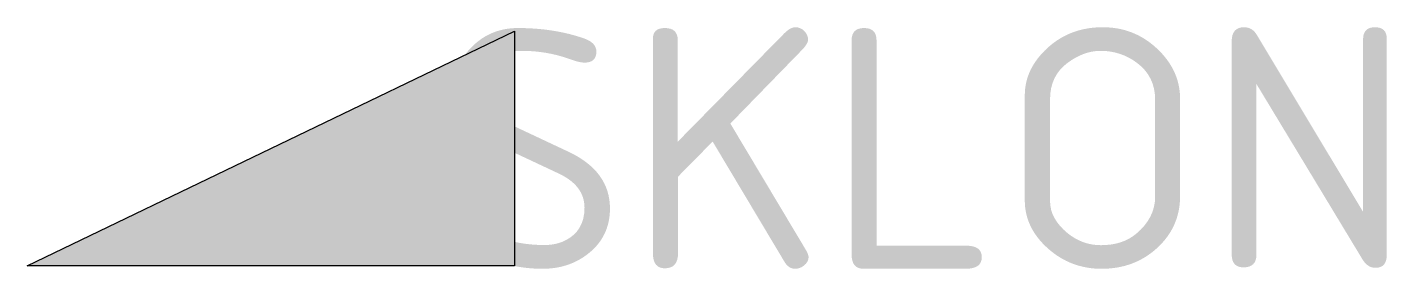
# Model space of a CAD drawing. Header units: metres. Extents: x -2.5 to 11.6, y 2.3 to 4.8.
import ezdxf
from ezdxf.enums import TextEntityAlignment as Align

# ---------------------------------------------------------------- set-up
doc = ezdxf.new("R2010")
doc.units = ezdxf.units.M
doc.styles.add('DP_ISOCPEUR', font='isocpeur.ttf')

msp = doc.modelspace()

# ---------------------------------------------------------------- hatches: boundary and pattern name
msp.add_hatch(color=0).paths.add_polyline_path([(2.533, 4.719), (2.533, 2.281), (-2.533, 2.281)])

# ---------------------------------------------------------------- linework, layer by layer
at = {"color": 0}
msp.add_lwpolyline([(2.533, 2.281), (-2.533, 2.281), (2.533, 4.719)], close=True, dxfattribs=at)

# ---------------------------------------------------------------- texts
at = {"color": 0, "linetype": 'ByBlock', "style": 'DP_ISOCPEUR', "flags": 8}
msp.add_attdef('SKLON', text='##%', height=2.5, dxfattribs=at).set_placement((6.8, 3.5), align=Align.MIDDLE_CENTER)

doc.saveas('drawing.dxf')
